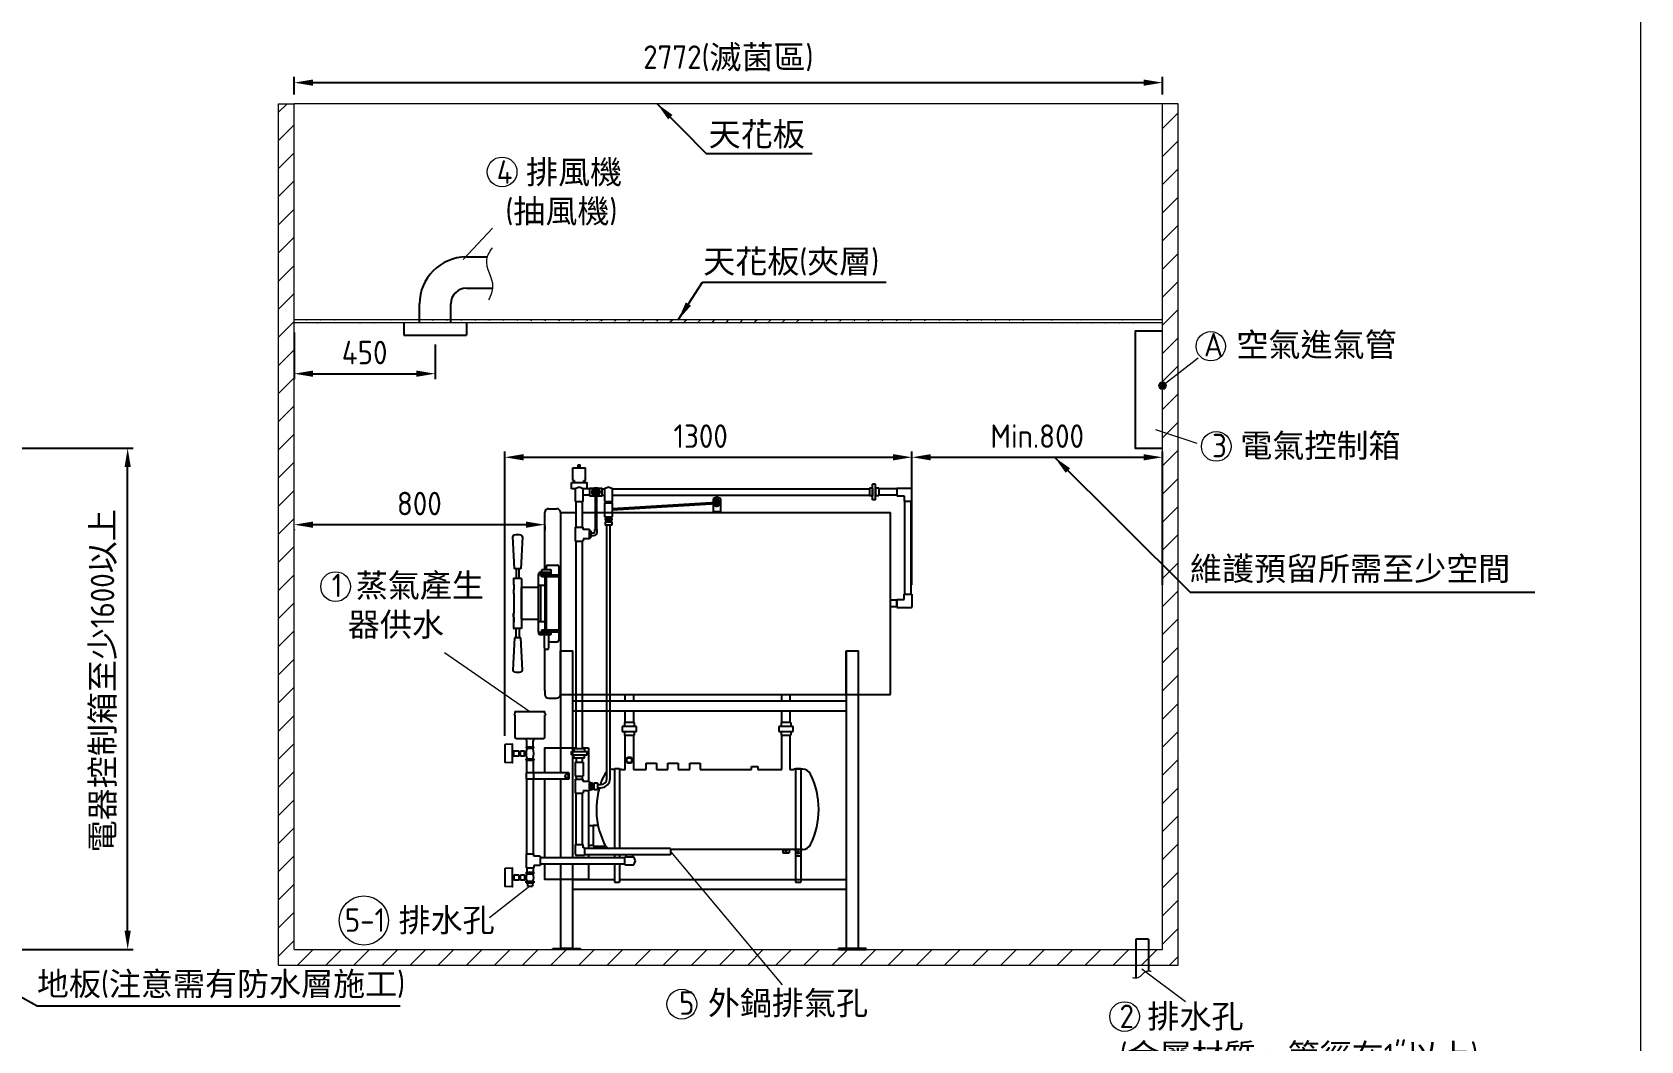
# Model space of a CAD drawing. Header units: millimetres. Extents: x -210837 to -199117, y -6340 to 1900.
# Drawn here: x -204253 to -199117, y -4203 to -982 of the extents above; entities that cross this region are included whole.
import ezdxf

# ---------------------------------------------------------------- set-up
doc = ezdxf.new("R2010")
doc.units = ezdxf.units.MM
doc.linetypes.add('HIDDEN', pattern=[9.525, 6.35, -3.175])
doc.linetypes.add('HIDDEN2', pattern=[4.7625, 3.175, -1.5875])
doc.layers.get('0').update_dxf_attribs({"lineweight": 25})
for name, color, linetype, lineweight in [('D', 3, 'Continuous', 13), ('F', 7, 'Continuous', 15), ('H', 2, 'HIDDEN', 15), ('HIDDEN', 1, 'HIDDEN2', 9), ('S', 4, 'Continuous', 15), ('線段', 7, 'Continuous', 25)]:
    doc.layers.add(name, color=color, linetype=linetype, lineweight=lineweight)
doc.styles.get("Standard").update_dxf_attribs({"font": 'KAIU.TTF'})
doc.styles.add('STU25', font='isocp2.shx')
doc.dimstyles.new('STU25', dxfattribs={"dimscale": 30, "dimtxt": 2.5, "dimasz": 2, "dimexe": 0.6, "dimexo": 1, "dimgap": 1, "dimtad": 1, "dimdsep": 46, "dimtxsty": 'STU25', "dimcen": 2, "dimazin": 2, "dimtfac": 1, "dimtmove": 0, "dimatfit": 3, "dimfxl": 0, "dimtolj": 1, "dimtzin": 0, "dimarcsym": 0})
doc.dimstyles.new('STU25$7', dxfattribs={"dimscale": 30, "dimtxt": 2.5, "dimasz": 2, "dimexe": 1.25, "dimexo": 0.625, "dimgap": 1, "dimtad": 0, "dimdec": 4, "dimdsep": 46, "dimtxsty": 'STU25', "dimcen": 2.5, "dimazin": 2, "dimtfac": 1, "dimtdec": 4, "dimtmove": 0, "dimatfit": 3, "dimfxl": 0, "dimtolj": 1, "dimtzin": 0, "dimarcsym": 0})

# ---------------------------------------------------------------- blocks, each defined once
blk = doc.blocks.new('*D1')
at = {"layer": 'D', "color": 0, "lineweight": -2}
for p, q in [((-202744.2, -3229.1), (-202744.2, -2321.7)), ((-202684.2, -2339.7), (-201504.2, -2339.7)), ((-201444.2, -2746.8), (-201444.2, -2321.7))]:
    blk.add_line(p, q, dxfattribs=at)
at = {"layer": 'D', "color": 0}
for points in [[(-202684.2, -2329.7), (-202684.2, -2349.7), (-202744.2, -2339.7)], [(-201504.2, -2349.7), (-201504.2, -2329.7), (-201444.2, -2339.7)]]:
    blk.add_solid(points, dxfattribs=at)
at = {"layer": 'Defpoints', "color": 0}
for p in [(-201444.2, -2339.7), (-201444.2, -2776.8), (-202744.2, -3259.1)]:
    blk.add_point(p, dxfattribs=at)
at = {"layer": 'D', "color": 0, "insert": (-202118.6, -2272.2), "char_height": 75, "attachment_point": 5, "style": 'STU25'}
blk.add_mtext('\\A1;1300', dxfattribs=at)
blk = doc.blocks.new('*D3')
at = {"layer": 'D', "color": 0, "lineweight": -2}
for p, q in [((-203416.4, -1940.9), (-203416.4, -2090.8)), ((-202966.4, -1980), (-202966.4, -2090.8)), ((-203356.4, -2072.8), (-203026.4, -2072.8))]:
    blk.add_line(p, q, dxfattribs=at)
at = {"layer": 'D', "color": 0}
for points in [[(-203356.4, -2062.8), (-203356.4, -2082.8), (-203416.4, -2072.8)], [(-203026.4, -2082.8), (-203026.4, -2062.8), (-202966.4, -2072.8)]]:
    blk.add_solid(points, dxfattribs=at)
at = {"layer": 'Defpoints', "color": 0}
for p in [(-203416.4, -1910.9), (-202966.4, -1950), (-202966.4, -2072.8)]:
    blk.add_point(p, dxfattribs=at)
at = {"layer": 'D', "color": 0, "insert": (-203191.4, -2005.3), "char_height": 75, "attachment_point": 5, "style": 'STU25'}
blk.add_mtext('\\A1;450', dxfattribs=at)
blk = doc.blocks.new('*D7')
at = {"layer": 'D', "color": 0, "lineweight": -2}
for p, q in [((-204630.2, -2310.9), (-203930, -2310.9)), ((-203948, -3850.9), (-203948, -2370.9)), ((-204291.3, -3910.9), (-203930, -3910.9))]:
    blk.add_line(p, q, dxfattribs=at)
at = {"layer": 'D', "color": 0}
for points in [[(-203938, -2370.9), (-203958, -2370.9), (-203948, -2310.9)], [(-203958, -3850.9), (-203938, -3850.9), (-203948, -3910.9)]]:
    blk.add_solid(points, dxfattribs=at)
at = {"layer": 'Defpoints', "color": 0}
for p in [(-204660.2, -2310.9), (-203948, -2310.9), (-204321.3, -3910.9)]:
    blk.add_point(p, dxfattribs=at)
at = {"layer": 'D', "color": 0, "insert": (-204024, -3053.3), "char_height": 75, "attachment_point": 5, "rotation": 90, "style": 'STU25'}
blk.add_mtext('\\A1;{\\f標楷體|b0|i0|c136|p65;電器控制箱至少}1600{\\f標楷體|b0|i0|c136|p65;以上}', dxfattribs=at)
blk = doc.blocks.new('*D10')
at = {"layer": 'D', "color": 0, "lineweight": -2}
for p, q in [((-203416.4, -1180.9), (-203416.4, -1125.4)), ((-200644.2, -1180.9), (-200644.2, -1125.4)), ((-203356.4, -1143.4), (-200704.2, -1143.4))]:
    blk.add_line(p, q, dxfattribs=at)
at = {"layer": 'D', "color": 0}
for points in [[(-203356.4, -1133.4), (-203356.4, -1153.4), (-203416.4, -1143.4)], [(-200704.2, -1153.4), (-200704.2, -1133.4), (-200644.2, -1143.4)]]:
    blk.add_solid(points, dxfattribs=at)
at = {"layer": 'Defpoints', "color": 0}
for p in [(-200644.2, -1143.4), (-203416.4, -1210.9), (-200644.2, -1210.9)]:
    blk.add_point(p, dxfattribs=at)
at = {"layer": 'D', "color": 0, "insert": (-202030.3, -1066.2), "char_height": 75, "attachment_point": 5, "style": 'STU25'}
blk.add_mtext('\\A1;2772({\\f標楷體|b0|i0|c136|p65;滅菌區})', dxfattribs=at)
blk = doc.blocks.new('*D11')
at = {"layer": 'D', "color": 0, "lineweight": -2}
for p, q in [((-202676.4, -2554.9), (-203356.4, -2554.9)), ((-202616.4, -2558.9), (-202616.4, -2572.9)), ((-203416.4, -2569.8), (-203416.4, -2572.9))]:
    blk.add_line(p, q, dxfattribs=at)
at = {"layer": 'D', "color": 0}
for points in [[(-203356.4, -2544.9), (-203356.4, -2564.9), (-203416.4, -2554.9)], [(-202676.4, -2564.9), (-202676.4, -2544.9), (-202616.4, -2554.9)]]:
    blk.add_solid(points, dxfattribs=at)
at = {"layer": 'Defpoints', "color": 0}
for p in [(-203416.4, -2539.8), (-203416.4, -2554.9), (-202616.4, -2528.9)]:
    blk.add_point(p, dxfattribs=at)
at = {"layer": 'D', "color": 0, "insert": (-203016.8, -2487.4), "char_height": 75, "attachment_point": 5, "style": 'STU25'}
blk.add_mtext('\\A1;{\\Fisocp2.shx;800}', dxfattribs=at)
blk = doc.blocks.new('*D18')
at = {"layer": 'D', "color": 0, "lineweight": -2}
for p, q in [((-201444.2, -2746.8), (-201444.2, -2321.7)), ((-201384.2, -2339.7), (-200704.2, -2339.7)), ((-200644.2, -2746.8), (-200644.2, -2321.7))]:
    blk.add_line(p, q, dxfattribs=at)
at = {"layer": 'D', "color": 0}
for points in [[(-201384.2, -2329.7), (-201384.2, -2349.7), (-201444.2, -2339.7)], [(-200704.2, -2349.7), (-200704.2, -2329.7), (-200644.2, -2339.7)]]:
    blk.add_solid(points, dxfattribs=at)
at = {"layer": 'Defpoints', "color": 0}
for p in [(-200644.2, -2339.7), (-201444.2, -2776.8), (-200644.2, -2776.8)]:
    blk.add_point(p, dxfattribs=at)
at = {"layer": 'D', "color": 0, "insert": (-201044.2, -2272.2), "char_height": 75, "attachment_point": 5, "style": 'STU25'}
blk.add_mtext('\\A1;Min.800', dxfattribs=at)

msp = doc.modelspace()

# ---------------------------------------------------------------- hatches: boundary and pattern name
msp.add_hatch(color=256).paths.add_polyline_path([(-200633.469, -2110.883, 1), (-200654.99, -2110.883, 1)])
at = {"layer": 'H', "ltscale": 5}
h = msp.add_hatch(dxfattribs=at)
h.set_pattern_fill('ANSI31', color=256, scale=20, style=0)
h.set_pattern_definition([(45, (30700.12, 16145.08), (-44.90128, 44.90128), [])])
h.paths.add_polyline_path([(-203466.425, -1210.883), (-203466.425, -3960.883), (-200594.229, -3960.883), (-200594.229, -1210.883), (-200644.229, -1210.883), (-200644.229, -3910.883), (-203416.425, -3910.883), (-203416.425, -1210.883)])
at = {"layer": 'H'}
h = msp.add_hatch(dxfattribs=at)
h.set_pattern_fill('ANSI31', color=256, scale=10, style=0)
h.set_pattern_definition([(45, (30419.304, 15605.407), (-22.4506403, 22.4506403), [])])
edge = h.paths.add_edge_path()
edge.add_line((-200644.229, -1900.883), (-203416.425, -1900.883))
edge.add_line((-200644.229, -1910.883), (-203416.425, -1910.883))

# ---------------------------------------------------------------- linework, layer by layer
for p, q in [((-202866.425, -1700.135), (-202800.505, -1700.135)), ((-202866.425, -1800.135), (-202783.131, -1800.135)), ((-203016.425, -1910.883), (-203016.425, -1850.135)), ((-202916.425, -1910.883), (-202916.425, -1850.135)), ((-203066.425, -1910.883), (-203066.425, -1950.027)), ((-203066.425, -1950.027), (-202866.425, -1950.027)), ((-202866.425, -1910.883), (-202866.425, -1950.027)), ((-202526.425, -2373.866), (-202486.425, -2373.866)), ((-202526.425, -2413.866), (-202526.425, -2373.866)), ((-202526.425, -2413.866), (-202521.425, -2413.866)), ((-202521.425, -2420.376), (-202521.425, -2413.866)), ((-202509.425, -2363.866), (-202503.425, -2363.866)), ((-202509.425, -2373.866), (-202509.425, -2363.866)), ((-202503.425, -2373.866), (-202503.425, -2363.866)), ((-202491.425, -2420.376), (-202491.425, -2413.866)), ((-202491.425, -2413.866), (-202486.425, -2413.866)), ((-202486.425, -2413.866), (-202486.425, -2373.866)), ((-202531.425, -2420.376), (-202481.425, -2420.376)), ((-202531.425, -2430.376), (-202531.425, -2420.376)), ((-202531.425, -2440.376), (-202531.425, -2430.376)), ((-202518.925, -2440.376), (-202531.425, -2440.376)), ((-202506.425, -2435.376), (-202518.925, -2440.376)), ((-202518.925, -2440.376), (-202518.925, -2480.376)), ((-202493.925, -2440.376), (-202506.425, -2435.376)), ((-202481.425, -2440.376), (-202493.925, -2440.376)), ((-202473.008, -2440.376), (-202493.925, -2440.376)), ((-202493.925, -2480.376), (-202493.925, -2440.376)), ((-202473.008, -2460.376), (-202493.925, -2460.376)), ((-202481.425, -2430.376), (-202481.425, -2420.376)), ((-202481.425, -2440.376), (-202481.425, -2430.376)), ((-202473.008, -2437.876), (-202457.226, -2437.876)), ((-202473.008, -2437.876), (-202473.008, -2462.876)), ((-202473.008, -2462.876), (-202457.226, -2462.876)), ((-202455.008, -2450.376), (-202455.008, -2570.284)), ((-202451.008, -2450.376), (-202451.008, -2570.284)), ((-202448.789, -2437.876), (-202433.008, -2437.876)), ((-202448.789, -2462.876), (-202433.008, -2462.876)), ((-202433.008, -2462.876), (-202433.008, -2437.876)), ((-202433.008, -2440.376), (-202425.132, -2440.376)), ((-202433.008, -2460.376), (-202425.132, -2460.376)), ((-202412.632, -2435.376), (-202425.132, -2440.376)), ((-202425.132, -2440.376), (-202425.132, -2480.376)), ((-202400.132, -2440.376), (-202412.632, -2435.376)), ((-202400.132, -2440.376), (-201580.028, -2440.376)), ((-202400.132, -2480.376), (-202400.132, -2440.376)), ((-202400.132, -2460.376), (-201580.028, -2460.376)), ((-201570.028, -2437.876), (-201580.028, -2437.876)), ((-201580.028, -2437.876), (-201580.028, -2462.876)), ((-201580.028, -2440.376), (-201580.028, -2460.376)), ((-201570.028, -2462.876), (-201580.028, -2462.876)), ((-201560.028, -2425.376), (-201570.028, -2425.376)), ((-201570.028, -2475.376), (-201570.028, -2425.376)), ((-201570.028, -2437.876), (-201570.028, -2462.876)), ((-201560.028, -2475.376), (-201560.028, -2425.376)), ((-201550.028, -2437.876), (-201560.028, -2437.876)), ((-201560.028, -2437.876), (-201560.028, -2462.876)), ((-201550.028, -2462.876), (-201560.028, -2462.876)), ((-201550.028, -2437.876), (-201550.028, -2462.876)), ((-201491.93, -2440.376), (-201550.028, -2440.376)), ((-201491.93, -2460.376), (-201550.028, -2460.376)), ((-201491.93, -2437.876), (-201446.233, -2437.876)), ((-201491.93, -2437.876), (-201491.93, -2462.876)), ((-201491.93, -2462.876), (-201469.233, -2462.876)), ((-201469.233, -2462.876), (-201469.233, -2479.99)), ((-201444.233, -2479.99), (-201444.233, -2439.876)), ((-202616.425, -2528.876), (-202616.425, -2515.876)), ((-202604.425, -2503.876), (-202578.425, -2503.876)), ((-202566.425, -2515.876), (-202566.425, -2556.376)), ((-202566.425, -2516.376), (-202516.425, -2516.376)), ((-202518.925, -2480.376), (-202493.925, -2480.376)), ((-202516.425, -2562.481), (-202516.425, -2480.376)), ((-202516.425, -2480.376), (-202496.425, -2480.376)), ((-202496.425, -2480.376), (-202496.425, -2562.481)), ((-202496.425, -2516.376), (-201512.93, -2516.376)), ((-202425.132, -2480.376), (-202400.132, -2480.376)), ((-202425.132, -2485.376), (-202400.132, -2485.376)), ((-202425.132, -2485.376), (-202425.132, -2530.376)), ((-202422.632, -2480.376), (-202422.632, -2485.376)), ((-202402.632, -2480.376), (-202402.632, -2485.376)), ((-202400.132, -2503.125), (-202066.425, -2483.08)), ((-202400.132, -2530.376), (-202400.132, -2485.376)), ((-202400.132, -2507.125), (-202066.425, -2487.08)), ((-202066.425, -2467.458), (-202078.925, -2472.458)), ((-202078.925, -2472.458), (-202078.925, -2483.08)), ((-202078.925, -2487.08), (-202078.925, -2512.458)), ((-202078.925, -2512.458), (-202053.925, -2512.458)), ((-202076.425, -2516.376), (-202076.425, -2512.458)), ((-202053.925, -2472.458), (-202066.425, -2467.458)), ((-202056.425, -2512.458), (-202056.425, -2516.376)), ((-202053.925, -2512.458), (-202053.925, -2472.458)), ((-201560.028, -2475.376), (-201570.028, -2475.376)), ((-201512.93, -3096.876), (-201512.93, -2516.376)), ((-201469.233, -2479.99), (-201444.233, -2479.99)), ((-201466.733, -2776.761), (-201466.733, -2479.99)), ((-201446.733, -2776.761), (-201446.733, -2479.99)), ((-201446.733, -2479.99), (-201444.233, -2479.99)), ((-202616.425, -2698.304), (-202616.425, -2528.876)), ((-202566.425, -2536.376), (-202566.425, -3076.376)), ((-202518.925, -2562.481), (-202518.925, -2607.481)), ((-202518.925, -2562.481), (-202493.925, -2562.481)), ((-202493.925, -2569.981), (-202493.925, -2562.481)), ((-202425.132, -2530.376), (-202400.132, -2530.376)), ((-202423.696, -2535.376), (-202401.724, -2535.376)), ((-202423.696, -2535.376), (-202423.696, -2540.376)), ((-202401.724, -2540.376), (-202423.696, -2540.376)), ((-202423.696, -2545.376), (-202401.724, -2545.376)), ((-202423.696, -2545.376), (-202423.696, -2556.254)), ((-202401.724, -2556.254), (-202423.696, -2556.254)), ((-202421.017, -2530.376), (-202421.017, -2535.376)), ((-202421.017, -2535.376), (-202403.799, -2535.376)), ((-202421.017, -2540.376), (-202421.017, -2545.376)), ((-202421.017, -2545.376), (-202403.799, -2545.376)), ((-202417.632, -3364.892), (-202417.632, -2556.254)), ((-202407.632, -3364.892), (-202407.632, -2556.254)), ((-202403.799, -2530.376), (-202403.799, -2535.376)), ((-202403.799, -2540.376), (-202403.799, -2545.376)), ((-202401.724, -2535.376), (-202401.724, -2540.376)), ((-202401.724, -2545.376), (-202401.724, -2556.254)), ((-202713.41, -2696.235), (-202717.91, -2593.08)), ((-202687.923, -2593.332), (-202692.41, -2696.235)), ((-202518.925, -2607.481), (-202493.925, -2607.481)), ((-202516.425, -3269.589), (-202516.425, -2607.481)), ((-202496.425, -2607.481), (-202496.425, -3269.589)), ((-202473.925, -2569.981), (-202493.925, -2569.981)), ((-202473.925, -2599.981), (-202493.925, -2599.981)), ((-202493.925, -2599.981), (-202493.925, -2607.481)), ((-202473.925, -2569.981), (-202473.925, -2599.981)), ((-202473.925, -2574.298), (-202468.925, -2574.298)), ((-202473.925, -2596.269), (-202473.925, -2574.298)), ((-202473.925, -2593.591), (-202473.925, -2576.372)), ((-202473.925, -2596.269), (-202468.925, -2596.269)), ((-202468.925, -2574.298), (-202468.925, -2596.269)), ((-202468.925, -2581.284), (-202460.008, -2581.284)), ((-202468.925, -2589.284), (-202460.008, -2589.284)), ((-202457.008, -2570.284), (-202457.008, -2578.284)), ((-202449.008, -2570.284), (-202457.008, -2570.284)), ((-202449.008, -2578.284), (-202449.008, -2570.284)), ((-202692.41, -2696.235), (-202713.41, -2696.235)), ((-202707.66, -2696.235), (-202707.66, -2726.376)), ((-202698.16, -2726.376), (-202698.16, -2696.235)), ((-202636.425, -2713.876), (-202616.425, -2713.876)), ((-202636.425, -2898.376), (-202636.425, -2714.376)), ((-202628.425, -2706.376), (-202596.425, -2706.376)), ((-202596.425, -2712.376), (-202628.22, -2712.376)), ((-202626.425, -2721.376), (-202626.425, -2715.376)), ((-202626.425, -2715.376), (-202571.425, -2715.376)), ((-202571.425, -2721.376), (-202626.425, -2721.376)), ((-202624.359, -2698.304), (-202625.443, -2699.388)), ((-202625.443, -2705.291), (-202625.443, -2699.388)), ((-202625.443, -2705.291), (-202624.359, -2706.376)), ((-202624.359, -2698.304), (-202596.492, -2698.304)), ((-202624.359, -2706.376), (-202596.492, -2706.376)), ((-202616.425, -2712.376), (-202616.425, -2715.376)), ((-202616.425, -2721.376), (-202616.425, -2891.376)), ((-202611.425, -2689.167), (-202611.425, -2698.304)), ((-202611.425, -2721.376), (-202611.425, -2891.376)), ((-202606.425, -2684.167), (-202576.425, -2684.167)), ((-202596.492, -2698.304), (-202595.407, -2699.388)), ((-202595.407, -2705.291), (-202596.492, -2706.376)), ((-202596.425, -2706.376), (-202596.425, -2712.376)), ((-202595.407, -2705.291), (-202595.407, -2699.388)), ((-202571.425, -2689.167), (-202571.425, -2923.585)), ((-202571.425, -2715.376), (-202571.425, -2721.376)), ((-202716.41, -2728.876), (-202716.41, -2745.376)), ((-202716.41, -2763.876), (-202716.41, -2773.876)), ((-202715.41, -2746.376), (-202715.41, -2762.876)), ((-202690.41, -2726.376), (-202713.91, -2726.376)), ((-202690.41, -2726.376), (-202690.41, -2886.376)), ((-202689.41, -2754.876), (-202690.41, -2755.876)), ((-202690.41, -2856.876), (-202690.41, -2755.876)), ((-202689.41, -2754.876), (-202636.425, -2754.876)), ((-202616.425, -2748.876), (-202636.425, -2748.876)), ((-202630.425, -2748.876), (-202630.425, -2863.876)), ((-202715.41, -2774.876), (-202715.41, -2837.876)), ((-201491.93, -2796.376), (-201513.005, -2796.376)), ((-201513.005, -2816.376), (-201491.93, -2816.376)), ((-201491.93, -2793.876), (-201469.233, -2793.876)), ((-201491.93, -2793.876), (-201491.93, -2818.876)), ((-201491.93, -2816.376), (-201491.93, -2796.376)), ((-201491.93, -2816.376), (-201491.93, -2796.376)), ((-201491.93, -2818.876), (-201446.233, -2818.876)), ((-201469.233, -2793.876), (-201469.233, -2776.761)), ((-201469.233, -2776.761), (-201444.233, -2776.761)), ((-201446.733, -2776.761), (-201444.233, -2776.761)), ((-201444.233, -2776.761), (-201444.233, -2816.876)), ((-202716.41, -2848.876), (-202716.41, -2838.876)), ((-202716.41, -2838.876), (-202716.41, -2848.876)), ((-202716.41, -2867.376), (-202716.41, -2883.876)), ((-202715.41, -2849.876), (-202715.41, -2866.376)), ((-202715.41, -2866.376), (-202715.41, -2849.876)), ((-202689.41, -2857.876), (-202690.41, -2856.876)), ((-202636.425, -2857.876), (-202689.41, -2857.876)), ((-202636.425, -2863.876), (-202616.425, -2863.876)), ((-202713.41, -2916.517), (-202717.91, -3019.671)), ((-202690.41, -2886.376), (-202713.91, -2886.376)), ((-202692.41, -2916.517), (-202713.41, -2916.517)), ((-202707.66, -2916.517), (-202707.66, -2886.376)), ((-202698.16, -2886.376), (-202698.16, -2916.517)), ((-202687.923, -3019.42), (-202692.41, -2916.517)), ((-202616.425, -2898.876), (-202636.425, -2898.876)), ((-202630.425, -2898.876), (-202630.425, -2898.876)), ((-202596.425, -2906.376), (-202628.425, -2906.376)), ((-202596.425, -2900.376), (-202628.22, -2900.376)), ((-202571.425, -2891.376), (-202626.425, -2891.376)), ((-202626.425, -2891.376), (-202626.425, -2897.376)), ((-202626.425, -2897.376), (-202571.425, -2897.376)), ((-202617.278, -2944.796), (-202617.278, -2906.376)), ((-202616.425, -2897.376), (-202616.425, -2898.876)), ((-202611.425, -2897.376), (-202611.425, -2900.376)), ((-202603.572, -2944.796), (-202603.572, -2906.376)), ((-202596.425, -2900.376), (-202596.425, -2906.376)), ((-202571.425, -2897.376), (-202571.425, -2891.376)), ((-202616.194, -2952.85), (-202617.278, -2944.796)), ((-202616.425, -3083.876), (-202616.425, -2952.85)), ((-202616.194, -2952.85), (-202604.657, -2952.85)), ((-202604.657, -2952.85), (-202603.572, -2944.796)), ((-202603.572, -2928.585), (-202576.425, -2928.585)), ((-202566.425, -3096.876), (-202566.425, -2957.883)), ((-202566.425, -2957.883), (-202526.425, -2957.883)), ((-202565.425, -3347.501), (-202565.425, -2957.883)), ((-202527.425, -2957.883), (-202527.425, -3618.376)), ((-202526.425, -3096.876), (-202526.425, -2957.883)), ((-201654.425, -3096.876), (-201654.425, -2957.883)), ((-201654.425, -2957.883), (-201614.425, -2957.883)), ((-201653.425, -3907.883), (-201653.425, -2957.883)), ((-201615.425, -2957.883), (-201615.425, -3907.883)), ((-201614.425, -3096.876), (-201614.425, -2957.883)), ((-202566.425, -3096.876), (-202566.425, -3056.376)), ((-202616.425, -3083.876), (-202616.425, -3096.876)), ((-202604.425, -3108.876), (-202578.425, -3108.876)), ((-202566.425, -3096.876), (-201512.93, -3096.876)), ((-202527.425, -3117.883), (-201653.425, -3117.883)), ((-202359.425, -3117.883), (-202359.425, -3096.876)), ((-202333.425, -3096.876), (-202333.425, -3117.883)), ((-201859.425, -3117.883), (-201859.425, -3096.876)), ((-201833.425, -3096.876), (-201833.425, -3117.883)), ((-202711.603, -3151.376), (-202711.603, -3157.592)), ((-202711.603, -3151.376), (-202615.603, -3151.376)), ((-202711.603, -3163.16), (-202711.603, -3233.376)), ((-202615.603, -3157.592), (-202615.603, -3151.376)), ((-202615.603, -3233.376), (-202615.603, -3163.16)), ((-201653.425, -3149.883), (-202527.425, -3149.883)), ((-202359.425, -3186.876), (-202359.425, -3149.883)), ((-202333.425, -3149.883), (-202333.425, -3186.876)), ((-201859.425, -3186.876), (-201859.425, -3149.883)), ((-201833.425, -3149.883), (-201833.425, -3186.876)), ((-202323.425, -3198.876), (-202369.425, -3198.876)), ((-202369.425, -3198.876), (-202369.425, -3214.876)), ((-202369.425, -3214.876), (-202323.425, -3214.876)), ((-202330.925, -3186.876), (-202361.925, -3186.876)), ((-202361.925, -3186.876), (-202361.925, -3198.876)), ((-202361.925, -3214.876), (-202361.925, -3226.876)), ((-202361.925, -3226.876), (-202330.925, -3226.876)), ((-202359.425, -3336.876), (-202359.425, -3226.876)), ((-202333.425, -3226.876), (-202333.425, -3336.876)), ((-202330.925, -3186.876), (-202330.925, -3198.876)), ((-202330.925, -3214.876), (-202330.925, -3226.876)), ((-202323.425, -3214.876), (-202323.425, -3198.876)), ((-201823.425, -3198.876), (-201869.425, -3198.876)), ((-201869.425, -3198.876), (-201869.425, -3214.876)), ((-201869.425, -3214.876), (-201823.425, -3214.876)), ((-201830.925, -3186.876), (-201861.925, -3186.876)), ((-201861.925, -3186.876), (-201861.925, -3198.876)), ((-201861.925, -3214.876), (-201861.925, -3226.876)), ((-201861.925, -3226.876), (-201830.925, -3226.876)), ((-201859.425, -3336.876), (-201859.425, -3226.876)), ((-201833.425, -3226.876), (-201833.425, -3336.876)), ((-201830.925, -3186.876), (-201830.925, -3198.876)), ((-201830.925, -3214.876), (-201830.925, -3226.876)), ((-201823.425, -3214.876), (-201823.425, -3198.876)), ((-202744.233, -3259.083), (-202744.233, -3312.119)), ((-202719.759, -3255.903), (-202742.338, -3257.086)), ((-202719.233, -3314.8), (-202719.233, -3256.402)), ((-202719.233, -3284.101), (-202715.974, -3284.101)), ((-202698.396, -3278.101), (-202715.974, -3278.101)), ((-202715.974, -3278.101), (-202715.974, -3293.101)), ((-202620.603, -3238.376), (-202706.603, -3238.376)), ((-202698.396, -3293.101), (-202698.396, -3278.101)), ((-202698.396, -3280.101), (-202694.048, -3280.101)), ((-202680.816, -3278.101), (-202694.048, -3278.101)), ((-202694.048, -3293.101), (-202694.048, -3278.101)), ((-202680.816, -3293.101), (-202680.816, -3278.101)), ((-202680.816, -3280.101), (-202676.01, -3280.101)), ((-202676.103, -3263.933), (-202651.103, -3263.933)), ((-202676.103, -3263.933), (-202676.103, -3268.933)), ((-202676.103, -3268.933), (-202651.103, -3268.933)), ((-202676.01, -3291.101), (-202676.01, -3280.101)), ((-202663.603, -3238.376), (-202673.753, -3238.376)), ((-202673.753, -3262.529), (-202673.753, -3244.857)), ((-202673.753, -3262.529), (-202673.753, -3263.933)), ((-202673.753, -3263.933), (-202653.453, -3263.933)), ((-202653.453, -3238.376), (-202663.603, -3238.376)), ((-202653.453, -3262.529), (-202653.453, -3244.857)), ((-202653.453, -3263.933), (-202653.453, -3262.529)), ((-202651.103, -3268.933), (-202651.103, -3263.933)), ((-202531.425, -3279.589), (-202481.425, -3279.589)), ((-202531.425, -3289.589), (-202531.425, -3279.589)), ((-202523.425, -3269.589), (-202523.425, -3279.589)), ((-202523.425, -3269.589), (-202489.425, -3269.589)), ((-202489.425, -3269.589), (-202489.425, -3279.589)), ((-202481.425, -3289.589), (-202481.425, -3279.589)), ((-202476.425, -3267.883), (-202476.425, -3374.589)), ((-202719.759, -3315.299), (-202742.338, -3314.116)), ((-202719.233, -3287.101), (-202715.974, -3287.101)), ((-202715.974, -3293.101), (-202698.396, -3293.101)), ((-202698.396, -3291.101), (-202694.048, -3291.101)), ((-202694.048, -3293.101), (-202680.816, -3293.101)), ((-202680.816, -3291.101), (-202676.01, -3291.101)), ((-202676.103, -3302.269), (-202651.103, -3302.269)), ((-202676.103, -3307.269), (-202676.103, -3302.269)), ((-202676.103, -3307.269), (-202651.103, -3307.269)), ((-202673.603, -3347.501), (-202673.603, -3307.269)), ((-202653.603, -3307.269), (-202653.603, -3347.501)), ((-202651.103, -3302.269), (-202651.103, -3307.269)), ((-202531.425, -3289.589), (-202481.425, -3289.589)), ((-202523.425, -3299.589), (-202523.425, -3289.589)), ((-202523.425, -3299.589), (-202489.425, -3299.589)), ((-202518.925, -3299.589), (-202493.925, -3299.589)), ((-202518.925, -3312.934), (-202518.925, -3357.934)), ((-202518.925, -3312.934), (-202493.925, -3312.934)), ((-202516.425, -3299.589), (-202516.425, -3312.934)), ((-202496.425, -3299.589), (-202496.425, -3312.934)), ((-202493.925, -3312.934), (-202493.925, -3357.934)), ((-202489.425, -3299.589), (-202489.425, -3289.589)), ((-202399.982, -3335.876), (-202394.204, -3335.876)), ((-202394.204, -3333.876), (-202394.204, -3588.849)), ((-202394.204, -3333.876), (-202377.204, -3333.876)), ((-202377.204, -3333.876), (-202377.204, -3588.849)), ((-202377.204, -3335.876), (-202371.425, -3335.876)), ((-202371.425, -3335.876), (-202371.425, -3336.876)), ((-202371.425, -3336.876), (-202359.425, -3336.876)), ((-202333.425, -3336.876), (-202292.925, -3336.876)), ((-202292.925, -3336.876), (-202292.925, -3315.876)), ((-202292.925, -3315.876), (-202259.925, -3315.876)), ((-202259.925, -3315.876), (-202259.925, -3336.876)), ((-202259.925, -3336.876), (-202222.925, -3336.876)), ((-202222.925, -3315.876), (-202189.925, -3315.876)), ((-202222.925, -3336.876), (-202222.925, -3315.876)), ((-202189.925, -3315.876), (-202189.925, -3336.876)), ((-202189.925, -3336.876), (-202152.925, -3336.876)), ((-202152.925, -3315.876), (-202119.925, -3315.876)), ((-202152.925, -3336.876), (-202152.925, -3315.876)), ((-202119.925, -3315.876), (-202119.925, -3336.876)), ((-202119.925, -3336.876), (-201956.425, -3336.876)), ((-201956.425, -3336.876), (-201956.425, -3326.876)), ((-201956.425, -3326.876), (-201936.425, -3326.876)), ((-201936.425, -3326.876), (-201936.425, -3336.876)), ((-201936.425, -3336.876), (-201859.425, -3336.876)), ((-201833.425, -3336.876), (-201821.425, -3336.876)), ((-201821.425, -3335.876), (-201821.425, -3336.876)), ((-201792.869, -3335.876), (-201821.425, -3335.876)), ((-201815.647, -3333.876), (-201815.647, -3696.468)), ((-201815.647, -3333.876), (-201798.647, -3333.876)), ((-201798.647, -3333.876), (-201798.647, -3696.468)), ((-202675.603, -3347.501), (-202675.603, -3367.501)), ((-202673.603, -3347.501), (-202675.603, -3347.501)), ((-202539.916, -3367.501), (-202675.603, -3367.501)), ((-202539.916, -3347.501), (-202673.603, -3347.501)), ((-202673.603, -3605.876), (-202673.603, -3367.501)), ((-202653.603, -3367.501), (-202653.603, -3605.876)), ((-202652.135, -3347.501), (-202652.135, -3367.501)), ((-202565.425, -3618.376), (-202565.425, -3367.501)), ((-202539.916, -3347.501), (-202539.916, -3367.501)), ((-202518.925, -3357.934), (-202493.925, -3357.934)), ((-202518.925, -3367.089), (-202493.925, -3367.089)), ((-202518.925, -3367.089), (-202518.925, -3412.089)), ((-202516.425, -3357.934), (-202516.425, -3367.089)), ((-202496.425, -3357.934), (-202496.425, -3367.089)), ((-202493.925, -3374.589), (-202493.925, -3367.089)), ((-202473.925, -3374.589), (-202493.925, -3374.589)), ((-202473.925, -3374.589), (-202473.925, -3404.589)), ((-202473.925, -3380.98), (-202468.925, -3380.98)), ((-202473.925, -3398.199), (-202473.925, -3380.98)), ((-202473.925, -3382.589), (-202473.925, -3396.589)), ((-202468.925, -3400.878), (-202468.925, -3378.906)), ((-202468.925, -3378.906), (-202463.925, -3378.906)), ((-202468.925, -3398.199), (-202468.925, -3380.98)), ((-202463.925, -3378.906), (-202463.925, -3400.878)), ((-202463.925, -3380.98), (-202458.925, -3380.98)), ((-202458.925, -3378.906), (-202448.047, -3378.906)), ((-202458.925, -3400.878), (-202458.925, -3378.906)), ((-202458.925, -3398.199), (-202458.925, -3380.98)), ((-202448.047, -3378.906), (-202448.047, -3400.878)), ((-202448.047, -3384.892), (-202437.632, -3384.892)), ((-202518.925, -3412.089), (-202493.925, -3412.089)), ((-202516.425, -3576.349), (-202516.425, -3412.089)), ((-202496.425, -3412.089), (-202496.425, -3576.349)), ((-202493.925, -3404.589), (-202493.925, -3412.089)), ((-202473.925, -3404.589), (-202493.925, -3404.589)), ((-202476.425, -3404.589), (-202476.425, -3588.849)), ((-202473.925, -3398.199), (-202468.925, -3398.199)), ((-202468.925, -3400.878), (-202463.925, -3400.878)), ((-202463.925, -3398.199), (-202458.925, -3398.199)), ((-202458.925, -3400.878), (-202448.047, -3400.878)), ((-202448.047, -3394.892), (-202437.632, -3394.892)), ((-202461.435, -3516.876), (-202476.425, -3516.876)), ((-202461.435, -3513.876), (-202461.435, -3581.876)), ((-202461.435, -3513.876), (-202446.435, -3513.876)), ((-202518.925, -3576.349), (-202518.925, -3606.349)), ((-202518.925, -3576.349), (-202493.925, -3576.349)), ((-202493.925, -3586.349), (-202493.925, -3576.349)), ((-202488.925, -3586.349), (-202493.925, -3586.349)), ((-202488.925, -3586.349), (-202488.925, -3611.349)), ((-202214.544, -3588.849), (-202488.925, -3588.849)), ((-202461.435, -3578.876), (-202476.425, -3578.876)), ((-202461.435, -3581.876), (-202422.222, -3581.876)), ((-202214.544, -3588.849), (-202214.544, -3608.849)), ((-202214.544, -3590.876), (-201821.425, -3590.876)), ((-201856.425, -3590.876), (-201856.425, -3602.876)), ((-201836.425, -3590.876), (-201836.425, -3602.876)), ((-201821.425, -3591.876), (-201821.425, -3590.876)), ((-201792.869, -3591.876), (-201821.425, -3591.876)), ((-201821.425, -3591.876), (-201792.869, -3591.876)), ((-202676.103, -3605.876), (-202676.103, -3650.876)), ((-202676.103, -3605.876), (-202651.103, -3605.876)), ((-202651.103, -3613.376), (-202651.103, -3605.876)), ((-202631.103, -3613.376), (-202651.103, -3613.376)), ((-202651.103, -3643.376), (-202651.103, -3650.876)), ((-202631.103, -3643.376), (-202651.103, -3643.376)), ((-202631.103, -3613.376), (-202631.103, -3643.376)), ((-202361.129, -3618.376), (-202631.103, -3618.376)), ((-202361.129, -3638.376), (-202631.103, -3638.376)), ((-202565.425, -3907.883), (-202565.425, -3638.376)), ((-202527.425, -3638.376), (-202527.425, -3907.883)), ((-202488.925, -3611.349), (-202513.925, -3611.349)), ((-202214.544, -3608.849), (-202488.925, -3608.849)), ((-202476.425, -3608.849), (-202476.425, -3618.376)), ((-202476.425, -3638.376), (-202476.425, -3687.883)), ((-202394.204, -3608.849), (-202394.204, -3618.376)), ((-202394.204, -3638.376), (-202394.204, -3696.468)), ((-202377.204, -3608.849), (-202377.204, -3618.376)), ((-202377.204, -3638.376), (-202377.204, -3696.468)), ((-202361.129, -3615.876), (-202331.722, -3615.876)), ((-202361.129, -3640.876), (-202361.129, -3615.876)), ((-202361.129, -3640.876), (-202331.722, -3640.876)), ((-202356.425, -3615.876), (-202356.425, -3608.849)), ((-202336.425, -3608.849), (-202336.425, -3615.876)), ((-202326.722, -3628.376), (-202331.722, -3615.876)), ((-202331.722, -3640.876), (-202326.722, -3628.376)), ((-201856.425, -3602.876), (-201836.425, -3602.876)), ((-201815.647, -3611.876), (-201798.647, -3611.876)), ((-202744.233, -3655.072), (-202744.233, -3708.107)), ((-202719.759, -3651.891), (-202742.338, -3653.074)), ((-202719.233, -3710.788), (-202719.233, -3652.39)), ((-202719.233, -3680.089), (-202715.24, -3680.089)), ((-202719.233, -3683.089), (-202715.24, -3683.089)), ((-202697.662, -3674.089), (-202715.24, -3674.089)), ((-202715.24, -3674.089), (-202715.24, -3689.089)), ((-202715.24, -3689.089), (-202697.662, -3689.089)), ((-202697.662, -3689.089), (-202697.662, -3674.089)), ((-202697.662, -3676.089), (-202693.314, -3676.089)), ((-202697.662, -3687.089), (-202693.314, -3687.089)), ((-202680.081, -3674.089), (-202693.314, -3674.089)), ((-202693.314, -3689.089), (-202693.314, -3674.089)), ((-202693.314, -3689.089), (-202680.081, -3689.089)), ((-202680.081, -3689.089), (-202680.081, -3674.089)), ((-202680.081, -3676.089), (-202675.275, -3676.089)), ((-202680.081, -3687.089), (-202675.275, -3687.089)), ((-202676.103, -3650.876), (-202651.103, -3650.876)), ((-202676.103, -3664.876), (-202676.103, -3669.876)), ((-202676.103, -3664.876), (-202651.103, -3664.876)), ((-202676.103, -3669.876), (-202651.103, -3669.876)), ((-202676.103, -3693.303), (-202651.103, -3693.303)), ((-202676.103, -3698.303), (-202676.103, -3693.303)), ((-202673.603, -3650.876), (-202673.603, -3664.876)), ((-202653.603, -3650.876), (-202653.603, -3664.876)), ((-202651.103, -3669.876), (-202651.103, -3664.876)), ((-202651.103, -3693.303), (-202651.103, -3698.303)), ((-202527.425, -3687.883), (-202565.425, -3687.883)), ((-202527.425, -3687.883), (-202394.204, -3687.883)), ((-202394.204, -3696.468), (-202377.204, -3696.468)), ((-202377.204, -3687.883), (-201653.425, -3687.883)), ((-201815.647, -3696.468), (-201798.647, -3696.468)), ((-202719.759, -3711.288), (-202742.338, -3710.104)), ((-202676.103, -3698.303), (-202651.103, -3698.303)), ((-202671.603, -3698.303), (-202671.603, -3709.443)), ((-202671.603, -3709.443), (-202655.603, -3709.443)), ((-202655.603, -3698.303), (-202655.603, -3709.443)), ((-201653.425, -3719.883), (-202527.425, -3719.883)), ((-200689.229, -3878.508), (-200729.229, -3878.508)), ((-200729.229, -3878.508), (-200729.229, -4001.765)), ((-200689.229, -3878.508), (-200689.229, -3979.932)), ((-202590.925, -3907.883), (-202501.925, -3907.883)), ((-202590.925, -3910.883), (-202590.925, -3907.883)), ((-202501.925, -3910.883), (-202590.925, -3910.883)), ((-202527.425, -3907.883), (-202565.425, -3907.883)), ((-202565.425, -3907.883), (-202527.425, -3907.883)), ((-202565.425, -3907.883), (-202527.425, -3907.883)), ((-202501.925, -3910.883), (-202501.925, -3907.883)), ((-201589.925, -3907.883), (-201678.925, -3907.883)), ((-201678.925, -3910.883), (-201678.925, -3907.883)), ((-201678.925, -3910.883), (-201589.925, -3910.883)), ((-201615.425, -3907.883), (-201653.425, -3907.883)), ((-201653.425, -3907.883), (-201615.425, -3907.883)), ((-201615.425, -3907.883), (-201653.425, -3907.883)), ((-201589.925, -3910.883), (-201589.925, -3907.883))]:
    msp.add_line(p, q)
for points in [[(-200644.229, -1937.014), (-200731.815, -1937.014), (-200731.815, -2310.883), (-200644.229, -2310.883)], [(-202451.008, -2457.483), (-202445.853, -2454.507), (-202445.853, -2446.245), (-202453.008, -2442.114), (-202460.162, -2446.245), (-202460.162, -2454.507), (-202455.008, -2457.483)], [(-202072.283, -2487.08), (-202072.283, -2488.462), (-202066.425, -2491.845), (-202060.568, -2488.462), (-202060.568, -2481.698), (-202066.425, -2478.316), (-202072.283, -2481.698), (-202072.283, -2483.08)], [(-202616.425, -3347.501), (-202616.425, -3267.883), (-202516.425, -3267.883)], [(-202496.425, -3267.883), (-202476.425, -3267.883)], [(-202616.425, -3618.376), (-202616.425, -3367.501)], [(-202616.425, -3687.883), (-202616.425, -3638.376)], [(-202476.425, -3687.883), (-202616.425, -3687.883), (-202616.425, -3687.883)]]:
    msp.add_lwpolyline(points)
for centre, radius in [((-200644.229, -2110.883), 10.761), ((-202346.425, -3306.876), 10), ((-202346.425, -3306.876), 8), ((-202545.876, -3357.501), 5.623), ((-201846.425, -3596.876), 2.5), ((-201807.147, -3602.373), 3.5)]:
    msp.add_circle(centre, radius)
for centre, radius, start, end in [((-202866.425, -1850.135), 150, 90, 180), ((-202866.425, -1850.135), 50, 90, 180), ((-202453.008, -2450.376), 13.193, 278.719684, 261.280316), ((-202453.008, -2450.376), 2, 0, 180), ((-201446.233, -2439.876), 2, 0, 90), ((-202604.425, -2515.876), 12, 90, 180), ((-202578.425, -2515.876), 12, 0, 90), ((-202066.425, -2485.08), 11.113, 190.368194, 169.631806), ((-202066.425, -2485.08), 9.013, 192.821376, 167.178624), ((-202066.425, -2485.08), 2, 270, 90), ((-202712.903, -2593.08), 5.007, 101.352885, 180), ((-202702.91, -2642.853), 55.773, 78.648227, 101.352885), ((-202692.916, -2593.074), 5, 357.039064, 78.648227), ((-202460.008, -2578.284), 3, 270, 0), ((-202460.008, -2578.284), 11, 270, 0), ((-202628.425, -2714.376), 8, 90, 180), ((-202628.22, -2714.376), 2, 90, 165.522488), ((-202606.425, -2689.167), 5, 90, 180), ((-202576.425, -2689.167), 5, 0, 90), ((-202713.91, -2728.876), 2.5, 90, 180), ((-202715.41, -2745.376), 1, 180, 270), ((-202715.41, -2763.876), 1, 90, 180), ((-202715.41, -2773.876), 1, 180, 270), ((-201446.233, -2816.876), 2, 270, 0), ((-202715.41, -2838.876), 1, 90, 180), ((-202715.41, -2848.876), 1, 180, 270), ((-202715.41, -2867.376), 1, 90, 180), ((-202713.91, -2883.876), 2.5, 180, 270), ((-202628.425, -2898.376), 8, 180, 270), ((-202628.22, -2898.376), 2, 194.477512, 270), ((-202576.425, -2923.585), 5, 270, 0), ((-202712.903, -3019.671), 5.007, 180, 258.647115), ((-202702.91, -2969.899), 55.773, 258.647115, 281.351773), ((-202692.916, -3019.678), 5, 281.351773, 2.960936), ((-202604.425, -3096.876), 12, 180, 270), ((-202578.425, -3096.876), 12, 270, 0), ((-202711.603, -3160.376), 2.5, 96.15064, 263.84936), ((-202711.903, -3157.592), 0.3, 276.15064, 0), ((-202711.903, -3163.16), 0.3, 0, 83.84936), ((-202615.303, -3157.592), 0.3, 180, 263.84936), ((-202615.303, -3163.16), 0.3, 96.15064, 180), ((-202615.603, -3160.376), 2.5, 276.15064, 83.84936), ((-202706.603, -3233.376), 5, 180, 270), ((-202620.603, -3233.376), 5, 270, 0), ((-202742.233, -3259.083), 2, 93, 180), ((-202719.733, -3256.402), 0.5, 0, 93), ((-202683.113, -3248.376), 10, 20.605558, 90), ((-202633.079, -3285.601), 42.931, 157.153781, 202.846219), ((-202694.127, -3285.601), 42.931, 337.153781, 22.846219), ((-202644.093, -3248.376), 10, 90, 159.394442), ((-202742.233, -3312.119), 2, 180, 267), ((-202719.733, -3314.8), 0.5, 267, 0), ((-202399.982, -3363.876), 28, 90, 105.856956), ((-201792.869, -3363.876), 28, 26.3878, 90), ((-202198.425, -3463.876), 253, 153.6122, 161.808697), ((-202437.632, -3364.892), 20, 270, 0), ((-202437.632, -3364.892), 30, 270, 0), ((-202399.982, -3363.876), 28, 129.078126, 153.6122), ((-201994.425, -3463.876), 253, 333.6122, 26.3878), ((-202198.425, -3463.876), 253, 164.177087, 191.398312), ((-202198.425, -3463.876), 253, 191.398312, 207.80107), ((-202399.982, -3563.876), 28, 220.005201, 243.110976), ((-201792.869, -3563.876), 28, 270, 333.6122), ((-202513.925, -3606.349), 5, 180, 270), ((-202742.233, -3655.072), 2, 93, 180), ((-202719.733, -3652.39), 0.5, 0, 93), ((-202653.956, -3681.589), 22.053, 147.917364, 212.082636), ((-202673.25, -3681.589), 22.053, 327.917364, 32.082636), ((-202742.233, -3708.107), 2, 180, 267), ((-202719.733, -3710.788), 0.5, 267, 0)]:
    msp.add_arc(centre, radius, start, end)
at = {"layer": 'D'}
for p, q in [((-202876.729, -1708.087), (-202783.66, -1608.524)), ((-200644.229, -2110.883), (-200529.75, -2022.55)), ((-200666.662, -2251.485), (-200534.549, -2294.806)), ((-202936.894, -2963.515), (-202663.603, -3151.376)), ((-202214.544, -3598.849), (-201858.893, -4023.807)), ((-202663.603, -3709.443), (-202792.401, -3809.933)), ((-200709.643, -3973.053), (-200570.168, -4077.051))]:
    msp.add_line(p, q, dxfattribs=at)
for centre, radius in [((-202752.514, -1428.531), 47.5), ((-200489.917, -1985.209), 46.868), ((-200472.467, -2304.954), 47.5), ((-203284.046, -2752.725), 47.5), ((-203193.957, -3818.587), 78.5), ((-202178.615, -4085.954), 47.5), ((-200765.156, -4125.632), 47.5)]:
    msp.add_circle(centre, radius, dxfattribs=at)
for points in [[(-202784.191, -1670.558), (-202802.453, -1708.463), (-202782.786, -1794.801), (-202795.429, -1836.917)], [(-200739.893, -4000.625), (-200721.564, -4000.625), (-200695.159, -3980.756), (-200679.936, -3980.756)]]:
    msp.add_spline(points, degree=3, dxfattribs=at)
at = {"layer": 'F', "color": 6}
msp.add_lwpolyline([(-210836.927, 1900.24), (-210836.927, -6339.76), (-199116.927, -6339.76), (-199116.927, 1900.24)], close=True, dxfattribs=at)
msp.add_lwpolyline([(-210836.927, 1900.24), (-210836.927, -6339.76), (-199116.927, -6339.76), (-199116.927, 1900.24)], close=True, dxfattribs=at)
at = {"layer": 'H', "ltscale": 3}
msp.add_line((-201815.647, -3335.876), (-201798.647, -3335.876), dxfattribs=at)
at = {"layer": 'HIDDEN', "ltscale": 8}
msp.add_line((-202498.425, -2480.376), (-202514.425, -2480.376), dxfattribs=at)
at = {"layer": 'S'}
for p, q in [((-203466.425, -3960.883), (-203466.425, -1210.883)), ((-203466.425, -1210.883), (-203416.425, -1210.883)), ((-203416.425, -3910.883), (-203416.425, -1210.883)), ((-200644.229, -1210.883), (-203416.425, -1210.883)), ((-200644.229, -3910.883), (-200644.229, -1210.883)), ((-200594.229, -1210.883), (-200644.229, -1210.883)), ((-200594.229, -3960.883), (-200594.229, -1210.883)), ((-200644.229, -1900.883), (-203416.425, -1900.883)), ((-200644.229, -1910.883), (-203416.425, -1910.883)), ((-203416.425, -3910.883), (-200644.229, -3910.883)), ((-203466.425, -3960.883), (-200594.229, -3960.883))]:
    msp.add_line(p, q, dxfattribs=at)
at = {"layer": '線段'}
msp.add_line((-202715.41, -2774.876), (-202715.41, -2837.876), dxfattribs=at)

# ---------------------------------------------------------------- texts
at = {"layer": 'D', "char_height": 75, "attachment_point": 1}
for s, insert in [('{\\C3;天花板 }', (-202093.043, -1270.882)), ('{\\Fisocp2.shx;\\C3;4 \\f標楷體|b0|i0|c136|p65;排風機\\P\\f???|b0|i0|c0|p65; \\Fisocp2.shx;(\\f標楷體|b0|i0|c136|p65;抽風機\\Fisocp2.shx;)}', (-202769.692, -1391.429)), ('{\\C3;天花板\\Fisocp2.shx;(\\f標楷體|b0|i0|c136|p65;夾層\\Fisocp2.shx;)}', (-202110.53, -1676.677)), ('{\\Fisocp2.shx;\\C3;A \\f標楷體|b0|i0|c136|p65;空氣進氣管}', (-200511.633, -1942.566)), ('{\\Fisocp2.shx;\\C3;3 \\f標楷體|b0|i0|c136|p65;電氣控制箱}', (-200485.865, -2264.904)), ('{\\C3;維護預留所需至少空間}', (-200556.691, -2657.794)), ('{\\Fisocp2.shx;1\\Fisocp3.shx; }蒸氣產生\\P 器供水', (-203296.304, -2711.151)), ('{\\C3;地板\\Fisocp2.shx;(\\f標楷體|b0|i0|c136|p65;注意需有防水層施工\\Fisocp2.shx;)}', (-204237.913, -3983.582)), ('{\\Fisocp2.shx;\\C3;5 \\f標楷體|b0|i0|c136|p65;外鍋排氣孔}', (-202187.579, -4044.574)), ('{\\Fisocp2.shx;\\C3;2 \\f標楷體|b0|i0|c136|p65;排水孔\\P\\Fisocp2.shx;(\\f標楷體|b0|i0|c136|p65;金屬材質、管徑在\\Fisocp2.shx;1"\\f標楷體|b0|i0|c136|p65;以上\\Fisocp2.shx;)\\P(\\f標楷體|b0|i0|c136|p65;排水孔最高高度\\Fisocp2.shx;100mm)}', (-200781.161, -4087.187))]:
    msp.add_mtext(s, dxfattribs=dict(at, insert=insert))
at = {"layer": 'D', "insert": (-203254.701, -3779.954), "char_height": 75, "attachment_point": 1, "style": 'STU25'}
msp.add_mtext('{\\C3;5-1 \\f標楷體|b0|i0|c136|p65;排水孔}', dxfattribs=at)

# ---------------------------------------------------------------- dimensions: what is measured, and where the dimension line sits
at = {"layer": 'D'}
dim = msp.add_linear_dim(base=(-200644.229, -1143.427), p1=(-203416.425, -1210.883), p2=(-200644.229, -1210.883), text='<>({\\f標楷體|b0|i0|c136|p65;滅菌區})', dimstyle='STU25', override={"dimdec": 0}, dxfattribs=at)
dim.commit()
dim.dimension.update_dxf_attribs({"geometry": '*D10', "text_midpoint": (-202030.327, -1143.427), "dimtype": 160})
dim = msp.add_linear_dim(base=(-202966.425, -2072.839), p1=(-203416.425, -1910.883), p2=(-202966.425, -1950.027), dimstyle='STU25', dxfattribs=at)
dim.commit()
dim.dimension.update_dxf_attribs({"geometry": '*D3', "text_midpoint": (-203191.425, -2005.339)})
dim = msp.add_linear_dim(base=(-201444.233, -2339.734), p1=(-202744.233, -3259.083), p2=(-201444.233, -2776.761), dimstyle='STU25', override={"dimdec": 0}, dxfattribs=at)
dim.commit()
dim.dimension.update_dxf_attribs({"geometry": '*D1', "text_midpoint": (-202118.627, -2339.734), "dimtype": 160})
dim = msp.add_linear_dim(base=(-200644.229, -2339.734), p1=(-201444.233, -2776.761), p2=(-200644.229, -2776.761), text='Min.<>', dimstyle='STU25', dxfattribs=at)
dim.commit()
dim.dimension.update_dxf_attribs({"geometry": '*D18', "text_midpoint": (-201044.231, -2272.234)})
dim = msp.add_linear_dim(base=(-203947.998, -2310.883), p1=(-204321.299, -3910.883), p2=(-204660.154, -2310.883), angle=90, text='{\\f標楷體|b0|i0|c136|p65;電器控制箱至少}<>{\\f標楷體|b0|i0|c136|p65;以上}', dimstyle='STU25', dxfattribs=at)
dim.commit()
dim.dimension.update_dxf_attribs({"geometry": '*D7', "text_midpoint": (-203947.998, -3053.308), "dimtype": 160})
dim = msp.add_linear_dim(base=(-203416.425, -2554.891), p1=(-202616.425, -2528.876), p2=(-203416.425, -2539.755), text='{\\Fisocp2.shx;<>}', dimstyle='STU25', dxfattribs=at)
dim.commit()
dim.dimension.update_dxf_attribs({"geometry": '*D11', "text_midpoint": (-203016.8, -2554.891), "dimtype": 160})

# ---------------------------------------------------------------- leaders
for points in [[(-202257.441, -1210.883), (-202100.976, -1369.895), (-201762.283, -1369.895)], [(-202190.29, -1900.883), (-202112.613, -1780.026), (-201526.506, -1780.026)], [(-200988.691, -2339.734), (-200555.319, -2770.545), (-199454.944, -2770.545)], [(-204563.442, -3910.883), (-204237.224, -4091.436), (-203077.627, -4091.436)]]:
    msp.add_leader(points, dimstyle='STU25$7', override={"dimgap": 1, "dimtad": 0}, dxfattribs=at)

doc.saveas('drawing.dxf')
